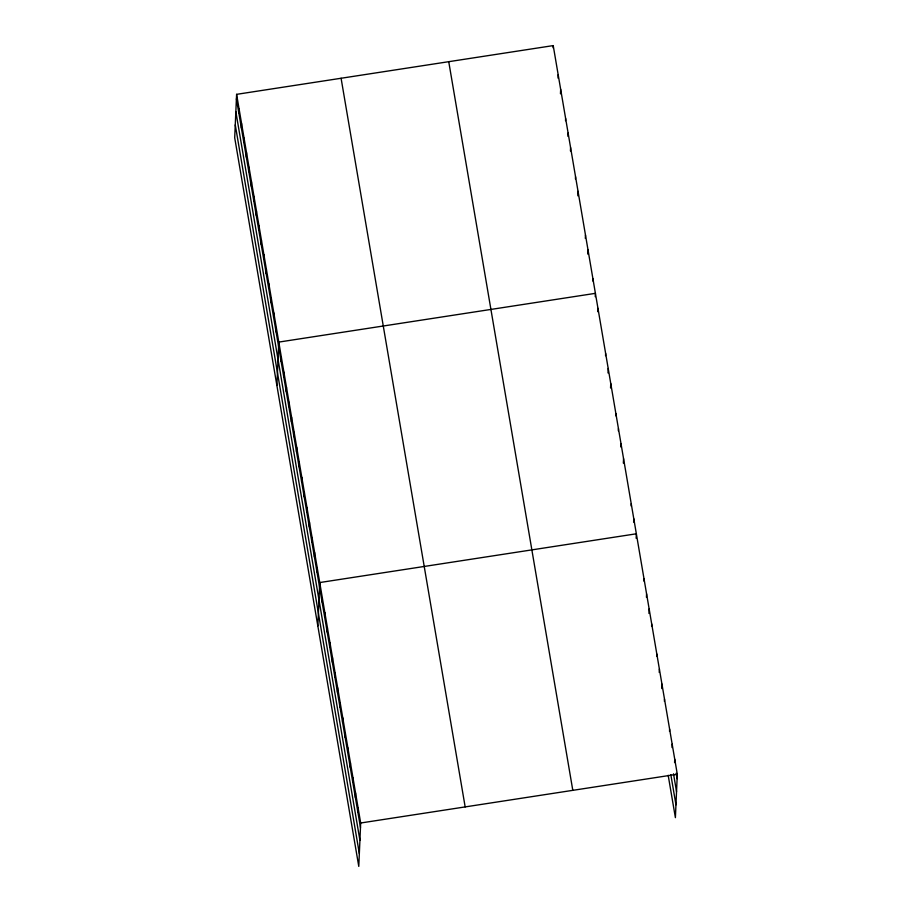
<?xml version="1.0" encoding="UTF-8"?>
<svg xmlns="http://www.w3.org/2000/svg" width="912" height="912" viewBox="0 0 912 912"><rect width="100%" height="100%" fill="white"/><g stroke="black" fill="none" stroke-linecap="round" stroke-linejoin="round"><path stroke-width="1.37" d="M236.607 94.346L234.703 137.746L358.781 866.4L360.673 823L236.607 94.346L553.219 45.6L677.297 774.254L675.393 817.654L668.188 775.303M238.887 113.396L239.081 108.927M241.372 127.965L241.566 123.496M243.857 142.534L244.051 138.065M246.331 157.115L246.525 152.646M248.816 171.684L249.01 167.215M251.302 186.253L251.495 181.784M253.775 200.834L253.969 196.365M256.261 215.403L256.454 210.934M258.746 229.972L258.94 225.503M261.22 244.553L261.413 240.084M263.705 259.122L263.899 254.653M266.19 273.691L266.384 269.222M268.664 288.272L268.858 283.803M271.149 302.841L271.343 298.372M273.634 317.41L273.828 312.941M276.108 331.991L276.302 327.522M276.895 385.491L278.787 342.091L595.399 293.345L595.251 296.696M281.147 361.585L281.352 357.116M283.712 376.622L283.906 372.153M286.265 391.647L286.471 387.178M288.83 406.672L289.024 402.203M291.384 421.709L291.589 417.229M293.949 436.734L294.143 432.265M296.503 451.759L296.696 447.29M299.068 466.784L299.261 462.316M301.621 481.821L301.815 477.352M304.186 496.846L304.38 492.377M306.74 511.871L306.934 507.403M309.305 526.908L309.499 522.428M311.858 541.933L312.052 537.464M314.423 556.958L314.617 552.49M316.977 571.984L317.171 567.515M317.843 625.94L319.736 582.551L636.348 533.794L636.154 538.274M322.096 602.045L322.289 597.577M324.661 617.071L324.854 612.602M327.214 632.107L327.408 627.627M329.779 647.132L329.973 642.664M332.333 662.158L332.527 657.689M334.898 677.183L335.092 672.714M337.451 692.219L337.645 687.751M340.005 707.245L340.21 702.776M342.57 722.27L342.764 717.801M345.124 737.306L345.329 732.826M347.689 752.332L347.882 747.863M350.242 767.357L350.447 762.888M352.807 782.393L353.001 777.913M355.361 797.419L355.555 792.95M357.926 812.444L358.12 807.975M553.117 47.834L553.219 45.6M558.03 78.101L558.178 74.75M560.47 93.788L560.663 89.319M565.531 120.703L565.622 118.469M567.959 136.39L568.108 133.038M570.445 150.97L570.593 147.607M575.449 178.991L575.552 176.757M577.832 195.806L578.037 191.326M585.333 238.408L585.481 235.045M587.761 254.095L587.955 249.626M592.823 281.01L592.925 278.764M597.816 311.722L597.964 308.37M605.545 355.691L605.636 353.457M608.008 372.951L608.201 368.482M610.561 387.988L610.755 383.519M615.782 415.804L615.874 413.569M618.336 430.829L618.439 428.594M620.844 446.983L620.992 443.631M623.352 463.125L623.557 458.656M631.127 505.978L631.229 503.743M633.646 522.12L633.783 518.768M643.929 581.115L644.02 578.881M646.437 597.269L646.585 593.917M648.945 613.411L649.139 608.942M651.601 626.202L651.704 623.968M656.72 656.264L656.822 654.029M659.228 672.406L659.376 669.055M661.747 688.549L661.941 684.08M664.403 701.351L664.495 699.116M669.522 731.401L669.613 729.167M672.03 747.555L672.178 744.192M674.584 762.58L674.732 759.229M360.673 823L677.297 774.254M676.168 773.262L677.092 778.723M673.512 773.809L676.533 791.57M670.844 774.744L675.963 804.806M448.738 61.685L572.804 790.339M341.088 78.261L465.166 806.915M236.413 98.815L360.479 827.469M235.843 111.663L359.921 840.317M235.273 124.898L359.339 853.552"/></g></svg>
